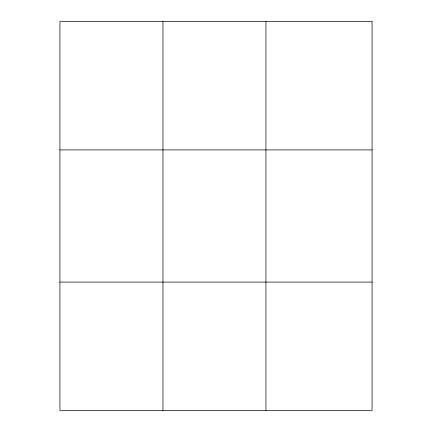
<?xml version="1.0" encoding="UTF-8"?>
<svg xmlns="http://www.w3.org/2000/svg" width="432" height="432" viewBox="0 0 432 432"><rect width="100%" height="100%" fill="white"/><g stroke="black" fill="none" stroke-linecap="round" stroke-linejoin="round"><path stroke-width="0.65" d="M162.934 21.6L162.934 410.4M265.945 21.6L265.945 410.4M59.929 149.904L372.071 149.904M59.929 282.096L372.071 282.096M372.071 21.6L372.071 410.4L59.929 410.4L59.929 21.6L372.071 21.6"/></g></svg>
